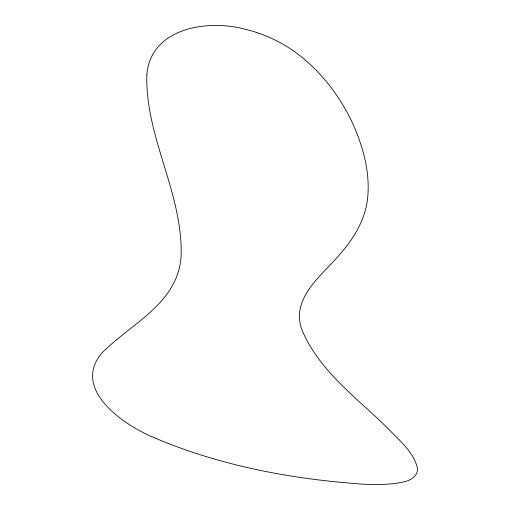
<?xml version="1.0" encoding="UTF-8"?>
<svg xmlns="http://www.w3.org/2000/svg" width="510" height="510" viewBox="0 0 510 510"><rect width="100%" height="100%" fill="white"/><g stroke="black" fill="none" stroke-linecap="round" stroke-linejoin="round"><path stroke-width="0.76" d="M146.842 74.868C145.108 137.528 183.434 194.068 181.076 256.823C177.671 303.418 131.255 323.531 102.198 352.665C71.336 388.563 122.094 423.733 151.413 436.496C218.752 465.719 292.262 479.413 365.236 484.309C378.758 484.576 392.534 484.863 405.718 481.402C411.647 479.738 418.092 475.352 417.48 468.422C413.814 451.866 399.394 440.634 388.32 428.821C358.192 398.922 321.338 372.804 303.348 333.145C287.64 299.007 323.079 274.935 341.815 252.08C354.38 237.373 364.599 219.957 367.347 200.545C370.458 176.16 364.497 151.553 355.183 129.113A202.61 196.248 9.9 0 0 338.398 97.843C322.996 74.638 302.628 54.315 277.778 41.38A141.142 136.712 9.9 0 0 245.38 29.293C208.45 19.087 150.514 27.47 146.842 74.868"/></g></svg>
